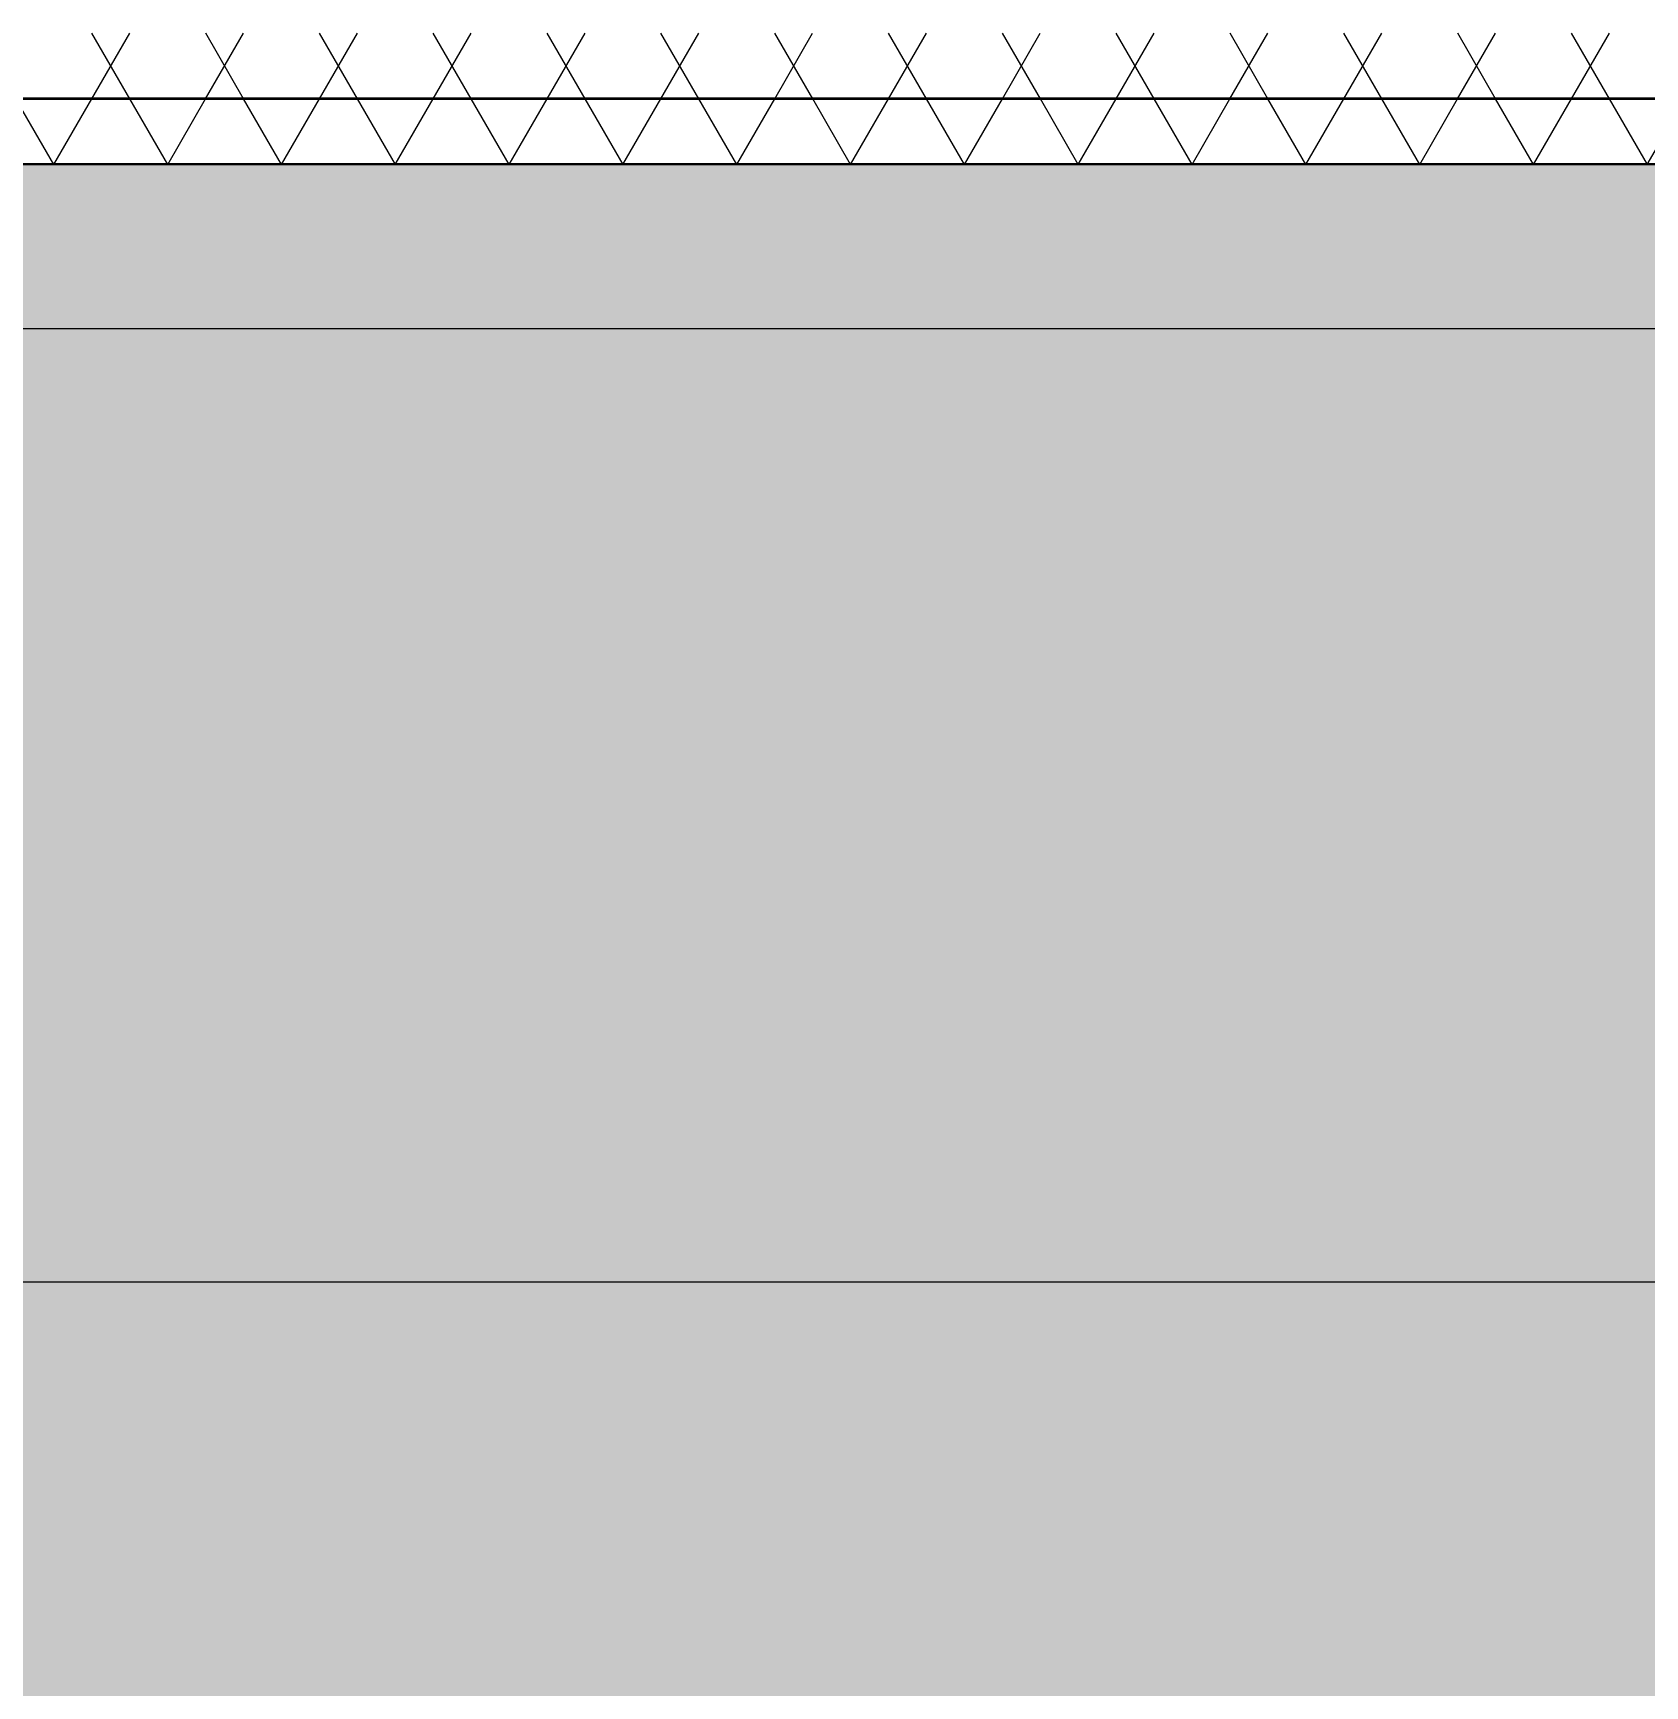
# Model space of a CAD drawing. Header units: millimetres. Extents: x -279593 to -202089, y -5129 to 14747.
# Drawn here: x -268499 to -266047, y -2615 to -100 of the extents above; entities that cross this region are included whole.
import ezdxf

# ---------------------------------------------------------------- set-up
doc = ezdxf.new("R2010")
doc.units = ezdxf.units.MM
doc.header["$MEASUREMENT"] = 0
doc.linetypes.add('Wipeout_Contour', pattern=[1000, 0, -1000])
for name, color, linetype, lineweight in [('0_Pen_No__1', 7, 'Continuous', 13), ('2D Drafting - General_Pen_No__1', 7, 'Continuous', 13), ('New_Dimensioning - General_Pen_No__1', 7, 'Continuous', 13), ('New_Structural - Bearing_Pen_No__1', 7, 'Continuous', 13), ('New_Structural - Bearing_Pen_No__101', 252, 'Continuous', 13), ('New_Structural - Bearing_Pen_No__21', 7, 'Continuous', 35)]:
    doc.layers.add(name, color=color, linetype=linetype, lineweight=lineweight)
doc.layers.add('0_Pen_No__82', color=7, linetype='Continuous', lineweight=20, true_color=0xaaaaaa)
doc.layers.add('2D Drafting - General_Pen_No__61', color=7, linetype='Continuous', lineweight=20, true_color=0x6a6a6a)
doc.layers.add('New_Dimensioning - General', color=7, linetype='Continuous')
doc.layers.add('New_Structural - Bearing', color=7, linetype='Continuous')
doc.styles.add('GENERATED_STYLE_1', font='')
doc.styles.get('GENERATED_STYLE_1').set_extended_font_data('Arial')
doc.dimstyles.new('GENERATED_STYLE__1', dxfattribs={"dimtxt": 200, "dimasz": 95, "dimexe": 0.18, "dimexo": 0.0625, "dimgap": 0, "dimtad": 1, "dimtih": 1, "dimtoh": 1, "dimdec": 3, "dimlfac": 0.001, "dimzin": 0, "dimdsep": 46, "dimtxsty": 'GENERATED_STYLE_1', "dimblk": 'ARROWHEAD_2', "dimblk1": 'ARROWHEAD_2', "dimblk2": 'ARROWHEAD_2', "dimcen": 0.09, "dimclrd": 7, "dimclre": 7, "dimclrt": 7, "dimadec": 0, "dimazin": 0, "dimtfac": 1, "dimtdec": 4, "dimtmove": 0, "dimatfit": 3, "dimfxl": 0, "dimtolj": 1, "dimtzin": 0, "dimarcsym": 0})
pattern_1 = [(45, (0, 350), (-111.36932, 111.36932), [0, -105, 0, -157.5]), (110, (350, 350), (148.00159, 53.86817), [0, -77, 0, -133])]
pattern_2 = [(60, (0, 0), (-129.90381, 75), []), (120, (0, 0), (129.90381, 75), [])]

# ---------------------------------------------------------------- blocks, each defined once
blk = doc.blocks.new('*X2')
at = {"layer": 'New_Structural - Bearing_Pen_No__1', "color": 7, "linetype": 'Continuous', "lineweight": 13}
for p, q in [((-268518.7, -356.7), (-268493.7, -348.6)), ((-268493.7, -348.6), (-268480.2, -330)), ((-268468, -330), (-268472, -339.5)), ((-268472, -339.5), (-268465.9, -354.2)), ((-268436.7, -354.2), (-268430.6, -339.5)), ((-268430.6, -339.5), (-268434.6, -330)), ((-268410.2, -330), (-268410.2, -330.9)), ((-268410.2, -330.9), (-268393, -354.6)), ((-268337.4, -354.6), (-268320.2, -330.9)), ((-268320.2, -330.9), (-268320.2, -330)), ((-268312.5, -330), (-268314.8, -335.4)), ((-268314.8, -335.4), (-268306.4, -355.6)), ((-268266, -355.6), (-268257.6, -335.4)), ((-268257.6, -335.4), (-268259.8, -330)), ((-268246.7, -330), (-268247.4, -331.9)), ((-268247.4, -331.9), (-268240.1, -349.6)), ((-268240.1, -349.6), (-268222.3, -356.9)), ((-268222.3, -356.9), (-268204.6, -349.6)), ((-268204.6, -349.6), (-268197.3, -331.9)), ((-268197.3, -331.9), (-268198, -330)), ((-268193.5, -330), (-268180, -348.6)), ((-268180, -348.6), (-268155, -356.7)), ((-268155, -356.7), (-268130, -348.6)), ((-268130, -348.6), (-268116.5, -330)), ((-268104.3, -330), (-268108.3, -339.5)), ((-268108.3, -339.5), (-268102.2, -354.2)), ((-268073, -354.2), (-268066.9, -339.5)), ((-268066.9, -339.5), (-268070.9, -330)), ((-268046.5, -330), (-268046.5, -330.9)), ((-268046.5, -330.9), (-268029.3, -354.6)), ((-267973.7, -354.6), (-267956.5, -330.9)), ((-267956.5, -330.9), (-267956.5, -330)), ((-267948.8, -330), (-267951.1, -335.4)), ((-267951.1, -335.4), (-267942.7, -355.6)), ((-267902.3, -355.6), (-267893.9, -335.4)), ((-267893.9, -335.4), (-267896.1, -330)), ((-267882.9, -330), (-267883.7, -331.9)), ((-267883.7, -331.9), (-267876.4, -349.6)), ((-267876.4, -349.6), (-267858.6, -356.9)), ((-267858.6, -356.9), (-267840.9, -349.6)), ((-267840.9, -349.6), (-267833.6, -331.9)), ((-267833.6, -331.9), (-267834.3, -330)), ((-267829.8, -330), (-267816.3, -348.6)), ((-267816.3, -348.6), (-267791.3, -356.7)), ((-267791.3, -356.7), (-267766.3, -348.6)), ((-267766.3, -348.6), (-267752.8, -330)), ((-267740.6, -330), (-267744.6, -339.5)), ((-267744.6, -339.5), (-267738.5, -354.2)), ((-267709.3, -354.2), (-267703.2, -339.5)), ((-267703.2, -339.5), (-267707.2, -330)), ((-267682.8, -330), (-267682.8, -330.9)), ((-267682.8, -330.9), (-267665.6, -354.6)), ((-267610, -354.6), (-267592.8, -330.9)), ((-267592.8, -330.9), (-267592.8, -330)), ((-267585.1, -330), (-267587.4, -335.4)), ((-267587.4, -335.4), (-267579, -355.6)), ((-267538.5, -355.6), (-267530.2, -335.4)), ((-267530.2, -335.4), (-267532.4, -330)), ((-267519.2, -330), (-267520, -331.9)), ((-267520, -331.9), (-267512.7, -349.6)), ((-267512.7, -349.6), (-267494.9, -356.9)), ((-267494.9, -356.9), (-267477.2, -349.6)), ((-267477.2, -349.6), (-267469.9, -331.9)), ((-267469.9, -331.9), (-267470.6, -330)), ((-267466.1, -330), (-267452.6, -348.6)), ((-267452.6, -348.6), (-267427.6, -356.7)), ((-267427.6, -356.7), (-267402.6, -348.6)), ((-267402.6, -348.6), (-267389.1, -330)), ((-267376.9, -330), (-267380.9, -339.5)), ((-267380.9, -339.5), (-267374.8, -354.2)), ((-267345.6, -354.2), (-267339.5, -339.5)), ((-267339.5, -339.5), (-267343.5, -330)), ((-267319.1, -330), (-267319.1, -330.9)), ((-267319.1, -330.9), (-267301.9, -354.6)), ((-267246.3, -354.6), (-267229.1, -330.9)), ((-267229.1, -330.9), (-267229.1, -330)), ((-267221.4, -330), (-267223.6, -335.4)), ((-267223.6, -335.4), (-267215.3, -355.6)), ((-267174.8, -355.6), (-267166.5, -335.4)), ((-267166.5, -335.4), (-267168.7, -330)), ((-267155.5, -330), (-267156.3, -331.9)), ((-267156.3, -331.9), (-267149, -349.6)), ((-267149, -349.6), (-267131.2, -356.9)), ((-267131.2, -356.9), (-267113.5, -349.6)), ((-267113.5, -349.6), (-267106.2, -331.9)), ((-267106.2, -331.9), (-267106.9, -330)), ((-267102.3, -330), (-267088.9, -348.6)), ((-267088.9, -348.6), (-267063.9, -356.7)), ((-267063.9, -356.7), (-267038.8, -348.6)), ((-267038.8, -348.6), (-267025.4, -330)), ((-267013.2, -330), (-267017.2, -339.5)), ((-267017.2, -339.5), (-267011.1, -354.2)), ((-266981.9, -354.2), (-266975.8, -339.5)), ((-266975.8, -339.5), (-266979.8, -330)), ((-266955.4, -330), (-266955.4, -330.9)), ((-266955.4, -330.9), (-266938.2, -354.6)), ((-266882.6, -354.6), (-266865.4, -330.9)), ((-266865.4, -330.9), (-266865.4, -330)), ((-266857.7, -330), (-266859.9, -335.4)), ((-266859.9, -335.4), (-266851.6, -355.6)), ((-266811.1, -355.6), (-266802.8, -335.4)), ((-266802.8, -335.4), (-266805, -330)), ((-266791.8, -330), (-266792.6, -331.9)), ((-266792.6, -331.9), (-266785.2, -349.6)), ((-266785.2, -349.6), (-266767.5, -356.9)), ((-266767.5, -356.9), (-266749.8, -349.6)), ((-266749.8, -349.6), (-266742.4, -331.9)), ((-266742.4, -331.9), (-266743.2, -330)), ((-266738.6, -330), (-266725.2, -348.6)), ((-266725.2, -348.6), (-266700.1, -356.7)), ((-266700.1, -356.7), (-266675.1, -348.6)), ((-266675.1, -348.6), (-266661.7, -330)), ((-266649.5, -330), (-266653.4, -339.5)), ((-266653.4, -339.5), (-266647.4, -354.2)), ((-266618.2, -354.2), (-266612.1, -339.5)), ((-266612.1, -339.5), (-266616.1, -330)), ((-266591.7, -330), (-266591.7, -330.9)), ((-266591.7, -330.9), (-266574.5, -354.6)), ((-266518.9, -354.6), (-266501.7, -330.9)), ((-266501.7, -330.9), (-266501.7, -330)), ((-266494, -330), (-266496.2, -335.4)), ((-266496.2, -335.4), (-266487.9, -355.6)), ((-266447.4, -355.6), (-266439.1, -335.4)), ((-266439.1, -335.4), (-266441.3, -330)), ((-266428.1, -330), (-266428.9, -331.9)), ((-266428.9, -331.9), (-266421.5, -349.6)), ((-266421.5, -349.6), (-266403.8, -356.9)), ((-266403.8, -356.9), (-266386.1, -349.6)), ((-266386.1, -349.6), (-266378.7, -331.9)), ((-266378.7, -331.9), (-266379.5, -330)), ((-266374.9, -330), (-266361.4, -348.6)), ((-266361.4, -348.6), (-266336.4, -356.7)), ((-266336.4, -356.7), (-266311.4, -348.6)), ((-266311.4, -348.6), (-266297.9, -330)), ((-266285.8, -330), (-266289.7, -339.5)), ((-266289.7, -339.5), (-266283.7, -354.2)), ((-266254.4, -354.2), (-266248.4, -339.5)), ((-266248.4, -339.5), (-266252.3, -330)), ((-266228, -330), (-266228, -330.9)), ((-266228, -330.9), (-266210.8, -354.6)), ((-266155.2, -354.6), (-266138, -330.9)), ((-266138, -330.9), (-266138, -330)), ((-266130.3, -330), (-266132.5, -335.4)), ((-266132.5, -335.4), (-266124.1, -355.6)), ((-266083.7, -355.6), (-266075.3, -335.4)), ((-266075.3, -335.4), (-266077.6, -330)), ((-266064.4, -330), (-266065.2, -331.9)), ((-266065.2, -331.9), (-266057.8, -349.6)), ((-266057.8, -349.6), (-266040.1, -356.9)), ((-268453.2, -373.7), (-268475.8, -399.8)), ((-268465.9, -354.2), (-268451.3, -360.2)), ((-268420.1, -364), (-268453.2, -373.7)), ((-268451.3, -360.2), (-268436.7, -354.2)), ((-268387, -373.7), (-268420.1, -364)), ((-268393, -354.6), (-268365.2, -363.6)), ((-268364.4, -399.8), (-268387, -373.7)), ((-268365.2, -363.6), (-268337.4, -354.6)), ((-268304.6, -374.2), (-268321.9, -398)), ((-268306.4, -355.6), (-268286.2, -364)), ((-268276.5, -365), (-268304.6, -374.2)), ((-268286.2, -364), (-268266, -355.6)), ((-268248.5, -374.2), (-268276.5, -365)), ((-268231.1, -398), (-268248.5, -374.2)), ((-268205.1, -374.5), (-268218.3, -397.3)), ((-268180.5, -365.6), (-268205.1, -374.5)), ((-268155.8, -374.5), (-268180.5, -365.6)), ((-268142.7, -397.3), (-268155.8, -374.5)), ((-268089.5, -373.7), (-268112.1, -399.8)), ((-268102.2, -354.2), (-268087.6, -360.2)), ((-268056.4, -364), (-268089.5, -373.7)), ((-268087.6, -360.2), (-268073, -354.2)), ((-268023.3, -373.7), (-268056.4, -364)), ((-268029.3, -354.6), (-268001.5, -363.6)), ((-268000.7, -399.8), (-268023.3, -373.7)), ((-268001.5, -363.6), (-267973.7, -354.6)), ((-267940.8, -374.2), (-267958.2, -398)), ((-267942.7, -355.6), (-267922.5, -364)), ((-267912.8, -365), (-267940.8, -374.2)), ((-267922.5, -364), (-267902.3, -355.6)), ((-267884.8, -374.2), (-267912.8, -365)), ((-267867.4, -398), (-267884.8, -374.2)), ((-267841.4, -374.5), (-267854.5, -397.3)), ((-267816.8, -365.6), (-267841.4, -374.5)), ((-267792.1, -374.5), (-267816.8, -365.6)), ((-267779, -397.3), (-267792.1, -374.5)), ((-267725.8, -373.7), (-267748.3, -399.8)), ((-267738.5, -354.2), (-267723.9, -360.2)), ((-267692.7, -364), (-267725.8, -373.7)), ((-267723.9, -360.2), (-267709.3, -354.2)), ((-267659.6, -373.7), (-267692.7, -364)), ((-267665.6, -354.6), (-267637.8, -363.6)), ((-267637, -399.8), (-267659.6, -373.7)), ((-267637.8, -363.6), (-267610, -354.6)), ((-267577.1, -374.2), (-267594.5, -398)), ((-267579, -355.6), (-267558.8, -364)), ((-267549.1, -365), (-267577.1, -374.2)), ((-267558.8, -364), (-267538.5, -355.6)), ((-267521.1, -374.2), (-267549.1, -365)), ((-267503.7, -398), (-267521.1, -374.2)), ((-267477.7, -374.5), (-267490.8, -397.3)), ((-267453.1, -365.6), (-267477.7, -374.5)), ((-267428.4, -374.5), (-267453.1, -365.6)), ((-267415.3, -397.3), (-267428.4, -374.5)), ((-267362.1, -373.7), (-267384.6, -399.8)), ((-267374.8, -354.2), (-267360.2, -360.2)), ((-267329, -364), (-267362.1, -373.7)), ((-267360.2, -360.2), (-267345.6, -354.2)), ((-267295.9, -373.7), (-267329, -364)), ((-267301.9, -354.6), (-267274.1, -363.6)), ((-267273.3, -399.8), (-267295.9, -373.7)), ((-267274.1, -363.6), (-267246.3, -354.6)), ((-267213.4, -374.2), (-267230.8, -398)), ((-267215.3, -355.6), (-267195.1, -364)), ((-267185.4, -365), (-267213.4, -374.2)), ((-267195.1, -364), (-267174.8, -355.6)), ((-267157.4, -374.2), (-267185.4, -365)), ((-267140, -398), (-267157.4, -374.2)), ((-267114, -374.5), (-267127.1, -397.3)), ((-267089.4, -365.6), (-267114, -374.5)), ((-267064.7, -374.5), (-267089.4, -365.6)), ((-267051.6, -397.3), (-267064.7, -374.5)), ((-266998.3, -373.7), (-267020.9, -399.8)), ((-267011.1, -354.2), (-266996.5, -360.2)), ((-266965.2, -364), (-266998.3, -373.7)), ((-266996.5, -360.2), (-266981.9, -354.2)), ((-266932.2, -373.7), (-266965.2, -364)), ((-266938.2, -354.6), (-266910.4, -363.6)), ((-266909.6, -399.8), (-266932.2, -373.7)), ((-266910.4, -363.6), (-266882.6, -354.6)), ((-266849.7, -374.2), (-266867.1, -398)), ((-266851.6, -355.6), (-266831.3, -364)), ((-266821.7, -365), (-266849.7, -374.2)), ((-266831.3, -364), (-266811.1, -355.6)), ((-266793.6, -374.2), (-266821.7, -365)), ((-266776.3, -398), (-266793.6, -374.2)), ((-266750.3, -374.5), (-266763.4, -397.3)), ((-266725.7, -365.6), (-266750.3, -374.5)), ((-266701, -374.5), (-266725.7, -365.6)), ((-266687.9, -397.3), (-266701, -374.5)), ((-266634.6, -373.7), (-266657.2, -399.8)), ((-266647.4, -354.2), (-266632.8, -360.2)), ((-266601.5, -364), (-266634.6, -373.7)), ((-266632.8, -360.2), (-266618.2, -354.2)), ((-266568.4, -373.7), (-266601.5, -364)), ((-266574.5, -354.6), (-266546.7, -363.6)), ((-266545.9, -399.8), (-266568.4, -373.7)), ((-266546.7, -363.6), (-266518.9, -354.6)), ((-266486, -374.2), (-266503.3, -398)), ((-266487.9, -355.6), (-266467.6, -364)), ((-266458, -365), (-266486, -374.2)), ((-266467.6, -364), (-266447.4, -355.6)), ((-266429.9, -374.2), (-266458, -365)), ((-266412.6, -398), (-266429.9, -374.2)), ((-266386.6, -374.5), (-266399.7, -397.3)), ((-266361.9, -365.6), (-266386.6, -374.5)), ((-266337.3, -374.5), (-266361.9, -365.6)), ((-266324.2, -397.3), (-266337.3, -374.5)), ((-266270.9, -373.7), (-266293.5, -399.8)), ((-266283.7, -354.2), (-266269.1, -360.2)), ((-266237.8, -364), (-266270.9, -373.7)), ((-266269.1, -360.2), (-266254.4, -354.2)), ((-266204.7, -373.7), (-266237.8, -364)), ((-266210.8, -354.6), (-266183, -363.6)), ((-266182.2, -399.8), (-266204.7, -373.7)), ((-266183, -363.6), (-266155.2, -354.6)), ((-266122.3, -374.2), (-266139.6, -398)), ((-266124.1, -355.6), (-266103.9, -364)), ((-266094.3, -365), (-266122.3, -374.2)), ((-266103.9, -364), (-266083.7, -355.6)), ((-266066.2, -374.2), (-266094.3, -365)), ((-266048.9, -398), (-266066.2, -374.2)), ((-268475.8, -399.8), (-268480.7, -433.9)), ((-268359.5, -433.9), (-268364.4, -399.8)), ((-268321.9, -398), (-268321.9, -427.5)), ((-268231.1, -427.5), (-268231.1, -398)), ((-268218.3, -397.3), (-268213.7, -423.1)), ((-268147.3, -423.1), (-268142.7, -397.3)), ((-268112.1, -399.8), (-268117, -433.9)), ((-267995.8, -433.9), (-268000.7, -399.8)), ((-267958.2, -398), (-267958.2, -427.5)), ((-267867.4, -427.5), (-267867.4, -398)), ((-267854.5, -397.3), (-267850, -423.1)), ((-267783.6, -423.1), (-267779, -397.3)), ((-267748.3, -399.8), (-267753.3, -433.9)), ((-267632.1, -433.9), (-267637, -399.8)), ((-267594.5, -398), (-267594.5, -427.5)), ((-267503.7, -427.5), (-267503.7, -398)), ((-267490.8, -397.3), (-267486.3, -423.1)), ((-267419.8, -423.1), (-267415.3, -397.3)), ((-267384.6, -399.8), (-267389.5, -433.9)), ((-267268.4, -433.9), (-267273.3, -399.8)), ((-267230.8, -398), (-267230.8, -427.5)), ((-267140, -427.5), (-267140, -398)), ((-267127.1, -397.3), (-267122.6, -423.1)), ((-267056.1, -423.1), (-267051.6, -397.3)), ((-267020.9, -399.8), (-267025.8, -433.9)), ((-266904.7, -433.9), (-266909.6, -399.8)), ((-266867.1, -398), (-266867.1, -427.5)), ((-266776.3, -427.5), (-266776.3, -398)), ((-266763.4, -397.3), (-266758.9, -423.1)), ((-266692.4, -423.1), (-266687.9, -397.3)), ((-266657.2, -399.8), (-266662.1, -433.9)), ((-266541, -433.9), (-266545.9, -399.8)), ((-266503.3, -398), (-266503.3, -427.5)), ((-266412.6, -427.5), (-266412.6, -398)), ((-266399.7, -397.3), (-266395.2, -423.1)), ((-266328.7, -423.1), (-266324.2, -397.3)), ((-266293.5, -399.8), (-266298.4, -433.9)), ((-266177.2, -433.9), (-266182.2, -399.8)), ((-266139.6, -398), (-266139.6, -427.5)), ((-266048.9, -427.5), (-266048.9, -398)), ((-268213.7, -423.1), (-268193.6, -440)), ((-268167.4, -440), (-268147.3, -423.1)), ((-267850, -423.1), (-267829.9, -440)), ((-267803.7, -440), (-267783.6, -423.1)), ((-267486.3, -423.1), (-267466.2, -440)), ((-267439.9, -440), (-267419.8, -423.1)), ((-267122.6, -423.1), (-267102.5, -440)), ((-267076.2, -440), (-267056.1, -423.1)), ((-266758.9, -423.1), (-266738.8, -440)), ((-266712.5, -440), (-266692.4, -423.1)), ((-266395.2, -423.1), (-266375.1, -440)), ((-266348.8, -440), (-266328.7, -423.1)), ((-268480.7, -433.9), (-268466.3, -465.3)), ((-268373.8, -465.3), (-268359.5, -433.9)), ((-268321.9, -427.5), (-268304.6, -451.3)), ((-268304.6, -451.3), (-268276.5, -460.5)), ((-268276.5, -460.5), (-268248.5, -451.3)), ((-268248.5, -451.3), (-268231.1, -427.5)), ((-268181.5, -451), (-268209.3, -460)), ((-268193.6, -440), (-268167.4, -440)), ((-268153.7, -460), (-268181.5, -451)), ((-268117, -433.9), (-268102.6, -465.3)), ((-268010.1, -465.3), (-267995.8, -433.9)), ((-267958.2, -427.5), (-267940.8, -451.3)), ((-267940.8, -451.3), (-267912.8, -460.5)), ((-267912.8, -460.5), (-267884.8, -451.3)), ((-267884.8, -451.3), (-267867.4, -427.5)), ((-267817.8, -451), (-267845.6, -460)), ((-267829.9, -440), (-267803.7, -440)), ((-267790, -460), (-267817.8, -451)), ((-267753.3, -433.9), (-267738.9, -465.3)), ((-267646.4, -465.3), (-267632.1, -433.9)), ((-267594.5, -427.5), (-267577.1, -451.3)), ((-267577.1, -451.3), (-267549.1, -460.5)), ((-267549.1, -460.5), (-267521.1, -451.3)), ((-267521.1, -451.3), (-267503.7, -427.5)), ((-267454.1, -451), (-267481.9, -460)), ((-267466.2, -440), (-267439.9, -440)), ((-267426.3, -460), (-267454.1, -451)), ((-267389.5, -433.9), (-267375.2, -465.3)), ((-267282.7, -465.3), (-267268.4, -433.9)), ((-267230.8, -427.5), (-267213.4, -451.3)), ((-267213.4, -451.3), (-267185.4, -460.5)), ((-267185.4, -460.5), (-267157.4, -451.3)), ((-267157.4, -451.3), (-267140, -427.5)), ((-267090.4, -451), (-267118.2, -460)), ((-267102.5, -440), (-267076.2, -440)), ((-267062.6, -460), (-267090.4, -451)), ((-267025.8, -433.9), (-267011.5, -465.3)), ((-266919, -465.3), (-266904.7, -433.9)), ((-266867.1, -427.5), (-266849.7, -451.3)), ((-266849.7, -451.3), (-266821.7, -460.5)), ((-266821.7, -460.5), (-266793.6, -451.3)), ((-266793.6, -451.3), (-266776.3, -427.5)), ((-266726.7, -451), (-266754.5, -460)), ((-266738.8, -440), (-266712.5, -440)), ((-266698.9, -460), (-266726.7, -451)), ((-266662.1, -433.9), (-266647.8, -465.3)), ((-266555.3, -465.3), (-266541, -433.9)), ((-266503.3, -427.5), (-266486, -451.3)), ((-266486, -451.3), (-266458, -460.5)), ((-266458, -460.5), (-266429.9, -451.3)), ((-266429.9, -451.3), (-266412.6, -427.5)), ((-266363, -451), (-266390.8, -460)), ((-266375.1, -440), (-266348.8, -440)), ((-266335.2, -460), (-266363, -451)), ((-266298.4, -433.9), (-266284.1, -465.3)), ((-266191.6, -465.3), (-266177.2, -433.9)), ((-266139.6, -427.5), (-266122.3, -451.3)), ((-266122.3, -451.3), (-266094.3, -460.5)), ((-266094.3, -460.5), (-266066.2, -451.3)), ((-266066.2, -451.3), (-266048.9, -427.5)), ((-268466.3, -465.3), (-268437.3, -483.9)), ((-268402.8, -483.9), (-268373.8, -465.3)), ((-268360, -461.7), (-268375.4, -483)), ((-268335, -453.6), (-268360, -461.7)), ((-268310, -461.7), (-268335, -453.6)), ((-268294.5, -483), (-268310, -461.7)), ((-268209.3, -460), (-268226.5, -483.7)), ((-268136.5, -483.7), (-268153.7, -460)), ((-268102.6, -465.3), (-268073.6, -483.9)), ((-268039.1, -483.9), (-268010.1, -465.3)), ((-267996.3, -461.7), (-268011.7, -483)), ((-267971.3, -453.6), (-267996.3, -461.7)), ((-267946.3, -461.7), (-267971.3, -453.6)), ((-267930.8, -483), (-267946.3, -461.7)), ((-267845.6, -460), (-267862.8, -483.7)), ((-267772.8, -483.7), (-267790, -460)), ((-267738.9, -465.3), (-267709.9, -483.9)), ((-267675.4, -483.9), (-267646.4, -465.3)), ((-267632.6, -461.7), (-267648, -483)), ((-267607.6, -453.6), (-267632.6, -461.7)), ((-267582.6, -461.7), (-267607.6, -453.6)), ((-267567.1, -483), (-267582.6, -461.7)), ((-267481.9, -460), (-267499.1, -483.7)), ((-267409.1, -483.7), (-267426.3, -460)), ((-267375.2, -465.3), (-267346.2, -483.9)), ((-267311.7, -483.9), (-267282.7, -465.3)), ((-267268.9, -461.7), (-267284.3, -483)), ((-267243.9, -453.6), (-267268.9, -461.7)), ((-267218.8, -461.7), (-267243.9, -453.6)), ((-267203.4, -483), (-267218.8, -461.7)), ((-267118.2, -460), (-267135.4, -483.7)), ((-267045.4, -483.7), (-267062.6, -460)), ((-267011.5, -465.3), (-266982.5, -483.9)), ((-266948, -483.9), (-266919, -465.3)), ((-266905.2, -461.7), (-266920.6, -483)), ((-266880.1, -453.6), (-266905.2, -461.7)), ((-266855.1, -461.7), (-266880.1, -453.6)), ((-266839.7, -483), (-266855.1, -461.7)), ((-266754.5, -460), (-266771.7, -483.7)), ((-266681.7, -483.7), (-266698.9, -460)), ((-266647.8, -465.3), (-266618.8, -483.9)), ((-266584.3, -483.9), (-266555.3, -465.3)), ((-266541.4, -461.7), (-266556.9, -483)), ((-266516.4, -453.6), (-266541.4, -461.7)), ((-266491.4, -461.7), (-266516.4, -453.6)), ((-266476, -483), (-266491.4, -461.7)), ((-266390.8, -460), (-266408, -483.7)), ((-266318, -483.7), (-266335.2, -460)), ((-266284.1, -465.3), (-266255.1, -483.9)), ((-266220.6, -483.9), (-266191.6, -465.3)), ((-266177.7, -461.7), (-266193.2, -483)), ((-266152.7, -453.6), (-266177.7, -461.7)), ((-266127.7, -461.7), (-266152.7, -453.6)), ((-266112.3, -483), (-266127.7, -461.7)), ((-268486.4, -497.2), (-268494.8, -517.4)), ((-268466.2, -488.8), (-268486.4, -497.2)), ((-268446, -497.2), (-268466.2, -488.8)), ((-268437.6, -517.4), (-268446, -497.2)), ((-268437.3, -483.9), (-268402.8, -483.9)), ((-268420.1, -496.1), (-268427.4, -513.9)), ((-268402.3, -488.8), (-268420.1, -496.1)), ((-268384.6, -496.1), (-268402.3, -488.8)), ((-268377.3, -513.9), (-268384.6, -496.1)), ((-268375.4, -483), (-268375.4, -509.3)), ((-268294.5, -509.3), (-268294.5, -483)), ((-268267.6, -500.9), (-268282.2, -506.9)), ((-268253, -506.9), (-268267.6, -500.9)), ((-268226.5, -483.7), (-268226.5, -512.9)), ((-268136.5, -512.9), (-268136.5, -483.7)), ((-268122.7, -497.2), (-268131.1, -517.4)), ((-268102.5, -488.8), (-268122.7, -497.2)), ((-268082.3, -497.2), (-268102.5, -488.8)), ((-268073.9, -517.4), (-268082.3, -497.2)), ((-268073.6, -483.9), (-268039.1, -483.9)), ((-268056.4, -496.1), (-268063.7, -513.9)), ((-268038.6, -488.8), (-268056.4, -496.1)), ((-268020.9, -496.1), (-268038.6, -488.8)), ((-268013.6, -513.9), (-268020.9, -496.1)), ((-268011.7, -483), (-268011.7, -509.3)), ((-267930.8, -509.3), (-267930.8, -483)), ((-267903.9, -500.9), (-267918.5, -506.9)), ((-267889.3, -506.9), (-267903.9, -500.9)), ((-267862.8, -483.7), (-267862.8, -512.9)), ((-267772.8, -512.9), (-267772.8, -483.7)), ((-267759, -497.2), (-267767.4, -517.4)), ((-267738.8, -488.8), (-267759, -497.2)), ((-267718.5, -497.2), (-267738.8, -488.8)), ((-267710.2, -517.4), (-267718.5, -497.2)), ((-267709.9, -483.9), (-267675.4, -483.9)), ((-267692.7, -496.1), (-267700, -513.9)), ((-267674.9, -488.8), (-267692.7, -496.1)), ((-267657.2, -496.1), (-267674.9, -488.8)), ((-267649.9, -513.9), (-267657.2, -496.1)), ((-267648, -483), (-267648, -509.3)), ((-267567.1, -509.3), (-267567.1, -483)), ((-267540.2, -500.9), (-267554.8, -506.9)), ((-267525.6, -506.9), (-267540.2, -500.9)), ((-267499.1, -483.7), (-267499.1, -512.9)), ((-267409.1, -512.9), (-267409.1, -483.7)), ((-267395.3, -497.2), (-267403.6, -517.4)), ((-267375.1, -488.8), (-267395.3, -497.2)), ((-267354.8, -497.2), (-267375.1, -488.8)), ((-267346.5, -517.4), (-267354.8, -497.2)), ((-267346.2, -483.9), (-267311.7, -483.9)), ((-267329, -496.1), (-267336.3, -513.9)), ((-267311.2, -488.8), (-267329, -496.1)), ((-267293.5, -496.1), (-267311.2, -488.8)), ((-267286.2, -513.9), (-267293.5, -496.1)), ((-267284.3, -483), (-267284.3, -509.3)), ((-267203.4, -509.3), (-267203.4, -483)), ((-267176.5, -500.9), (-267191.1, -506.9)), ((-267161.9, -506.9), (-267176.5, -500.9)), ((-267135.4, -483.7), (-267135.4, -512.9)), ((-267045.4, -512.9), (-267045.4, -483.7)), ((-267031.6, -497.2), (-267039.9, -517.4)), ((-267011.3, -488.8), (-267031.6, -497.2)), ((-266991.1, -497.2), (-267011.3, -488.8)), ((-266982.8, -517.4), (-266991.1, -497.2)), ((-266982.5, -483.9), (-266948, -483.9)), ((-266965.2, -496.1), (-266972.6, -513.9)), ((-266947.5, -488.8), (-266965.2, -496.1)), ((-266929.8, -496.1), (-266947.5, -488.8)), ((-266922.4, -513.9), (-266929.8, -496.1)), ((-266920.6, -483), (-266920.6, -509.3)), ((-266839.7, -509.3), (-266839.7, -483)), ((-266812.8, -500.9), (-266827.4, -506.9)), ((-266798.2, -506.9), (-266812.8, -500.9)), ((-266771.7, -483.7), (-266771.7, -512.9)), ((-266681.7, -512.9), (-266681.7, -483.7)), ((-266667.9, -497.2), (-266676.2, -517.4)), ((-266647.6, -488.8), (-266667.9, -497.2)), ((-266627.4, -497.2), (-266647.6, -488.8)), ((-266619.1, -517.4), (-266627.4, -497.2)), ((-266618.8, -483.9), (-266584.3, -483.9)), ((-266601.5, -496.1), (-266608.9, -513.9)), ((-266583.8, -488.8), (-266601.5, -496.1)), ((-266566.1, -496.1), (-266583.8, -488.8)), ((-266558.7, -513.9), (-266566.1, -496.1)), ((-266556.9, -483), (-266556.9, -509.3)), ((-266476, -509.3), (-266476, -483)), ((-266449.1, -500.9), (-266463.7, -506.9)), ((-266434.4, -506.9), (-266449.1, -500.9)), ((-266408, -483.7), (-266408, -512.9)), ((-266318, -512.9), (-266318, -483.7)), ((-266304.1, -497.2), (-266312.5, -517.4)), ((-266283.9, -488.8), (-266304.1, -497.2)), ((-266263.7, -497.2), (-266283.9, -488.8)), ((-266255.3, -517.4), (-266263.7, -497.2)), ((-266255.1, -483.9), (-266220.6, -483.9)), ((-266237.8, -496.1), (-266245.2, -513.9)), ((-266220.1, -488.8), (-266237.8, -496.1)), ((-266202.4, -496.1), (-266220.1, -488.8)), ((-266195, -513.9), (-266202.4, -496.1)), ((-266193.2, -483), (-266193.2, -509.3)), ((-266112.3, -509.3), (-266112.3, -483)), ((-266085.4, -500.9), (-266100, -506.9)), ((-266070.7, -506.9), (-266085.4, -500.9)), ((-268494.8, -517.4), (-268489.5, -530)), ((-268442.8, -530), (-268437.6, -517.4)), ((-268427.4, -513.9), (-268420.7, -530)), ((-268384, -530), (-268377.3, -513.9)), ((-268375.4, -509.3), (-268360.4, -530)), ((-268309.6, -530), (-268294.5, -509.3)), ((-268282.2, -506.9), (-268288.3, -521.5)), ((-268288.3, -521.5), (-268284.8, -530)), ((-268246.9, -521.5), (-268253, -506.9)), ((-268250.4, -530), (-268246.9, -521.5)), ((-268226.5, -512.9), (-268214.1, -530)), ((-268148.9, -530), (-268136.5, -512.9)), ((-268131.1, -517.4), (-268125.8, -530)), ((-268079.1, -530), (-268073.9, -517.4)), ((-268063.7, -513.9), (-268057, -530)), ((-268020.3, -530), (-268013.6, -513.9)), ((-268011.7, -509.3), (-267996.7, -530)), ((-267945.9, -530), (-267930.8, -509.3)), ((-267918.5, -506.9), (-267924.6, -521.5)), ((-267924.6, -521.5), (-267921.1, -530)), ((-267883.2, -521.5), (-267889.3, -506.9)), ((-267886.7, -530), (-267883.2, -521.5)), ((-267862.8, -512.9), (-267850.4, -530)), ((-267785.2, -530), (-267772.8, -512.9)), ((-267767.4, -517.4), (-267762.1, -530)), ((-267715.4, -530), (-267710.2, -517.4)), ((-267700, -513.9), (-267693.3, -530)), ((-267656.5, -530), (-267649.9, -513.9)), ((-267648, -509.3), (-267633, -530)), ((-267582.2, -530), (-267567.1, -509.3)), ((-267554.8, -506.9), (-267560.9, -521.5)), ((-267560.9, -521.5), (-267557.4, -530)), ((-267519.5, -521.5), (-267525.6, -506.9)), ((-267523, -530), (-267519.5, -521.5)), ((-267499.1, -512.9), (-267486.7, -530)), ((-267421.5, -530), (-267409.1, -512.9)), ((-267403.6, -517.4), (-267398.4, -530)), ((-267351.7, -530), (-267346.5, -517.4)), ((-267336.3, -513.9), (-267329.6, -530)), ((-267292.8, -530), (-267286.2, -513.9)), ((-267284.3, -509.3), (-267269.3, -530)), ((-267218.4, -530), (-267203.4, -509.3)), ((-267191.1, -506.9), (-267197.2, -521.5)), ((-267197.2, -521.5), (-267193.7, -530)), ((-267155.8, -521.5), (-267161.9, -506.9)), ((-267159.3, -530), (-267155.8, -521.5)), ((-267135.4, -512.9), (-267123, -530)), ((-267057.8, -530), (-267045.4, -512.9)), ((-267039.9, -517.4), (-267034.7, -530)), ((-266988, -530), (-266982.8, -517.4)), ((-266972.6, -513.9), (-266965.9, -530)), ((-266929.1, -530), (-266922.4, -513.9)), ((-266920.6, -509.3), (-266905.6, -530)), ((-266854.7, -530), (-266839.7, -509.3)), ((-266827.4, -506.9), (-266833.4, -521.5)), ((-266833.4, -521.5), (-266829.9, -530)), ((-266792.1, -521.5), (-266798.2, -506.9)), ((-266795.6, -530), (-266792.1, -521.5)), ((-266771.7, -512.9), (-266759.2, -530)), ((-266694.1, -530), (-266681.7, -512.9)), ((-266676.2, -517.4), (-266671, -530)), ((-266624.3, -530), (-266619.1, -517.4)), ((-266608.9, -513.9), (-266602.2, -530)), ((-266565.4, -530), (-266558.7, -513.9)), ((-266556.9, -509.3), (-266541.8, -530)), ((-266491, -530), (-266476, -509.3)), ((-266463.7, -506.9), (-266469.7, -521.5)), ((-266469.7, -521.5), (-266466.2, -530)), ((-266428.4, -521.5), (-266434.4, -506.9)), ((-266431.9, -530), (-266428.4, -521.5)), ((-266408, -512.9), (-266395.5, -530)), ((-266330.4, -530), (-266318, -512.9)), ((-266312.5, -517.4), (-266307.3, -530)), ((-266260.6, -530), (-266255.3, -517.4)), ((-266245.2, -513.9), (-266238.5, -530)), ((-266201.7, -530), (-266195, -513.9)), ((-266193.2, -509.3), (-266178.1, -530)), ((-266127.3, -530), (-266112.3, -509.3)), ((-266100, -506.9), (-266106, -521.5)), ((-266106, -521.5), (-266102.5, -530)), ((-266064.7, -521.5), (-266070.7, -506.9)), ((-266068.2, -530), (-266064.7, -521.5))]:
    blk.add_line(p, q, dxfattribs=at)
blk = doc.blocks.new('*D14')
at = {"layer": 'New_Dimensioning - General_Pen_No__1', "color": 7, "linetype": 'Continuous', "lineweight": 13}
for p, q in [((-268610, -2093.8), (-268610, -1906.2)), ((-259110, -2093.8), (-259110, -1906.2)), ((-268573.9, -1937.5), (-268646.1, -2062.5)), ((-259146.1, -2062.5), (-259073.9, -1937.5)), ((-268610, -2000), (-259110, -2000)), ((-259110, -2000), (-259048.9, -2000))]:
    blk.add_line(p, q, dxfattribs=at)
at = {"layer": 'New_Dimensioning - General_Pen_No__1', "color": 7, "lineweight": 13, "insert": (-264202, -1960), "char_height": 200, "attachment_point": 7, "style": 'GENERATED_STYLE_1'}
blk.add_mtext('\\A1;{\\pql;\\fArial|b0|i0|c0|p34;9,500}', dxfattribs=at)
blk = doc.blocks.new('ARROWHEAD_2')
at = {"color": 0, "linetype": 'Continuous', "lineweight": 0}
for p, q in [((-0.378, -0.655), (0.378, 0.655)), ((0, 0), (-1, 0))]:
    blk.add_line(p, q, dxfattribs=at)

msp = doc.modelspace()

# ---------------------------------------------------------------- hatches: boundary and pattern name
at = {"layer": 'New_Structural - Bearing', "linetype": 'Continuous', "lineweight": 0, "true_color": 0x000000}
h = msp.add_hatch(dxfattribs=at)
h.set_pattern_fill('Batt_Insulation_0001', color=18, style=0, pattern_type=2)
h.set_pattern_definition(pattern_2)
h.paths.add_polyline_path([(-274760.0254, -100), (-274760.0254, -200), (-259510.0254, -200), (-259510.0254, -100)])
h = msp.add_hatch(dxfattribs=at)
h.set_pattern_fill('Batt_Insulation_0001', color=18, style=0, pattern_type=2)
h.set_pattern_definition(pattern_2)
h.paths.add_polyline_path([(-274760.0254, -200), (-274760.0254, -300), (-259510.0254, -300), (-259510.0254, -200)])
h = msp.add_hatch(dxfattribs=at)
h.set_pattern_fill('Cut_Stone_0001', color=18, style=0, pattern_type=2)
h.set_pattern_definition(pattern_1)
h.paths.add_polyline_path([(-274760.0254, -300), (-274760.0254, -330), (-259510.0254, -330), (-259510.0254, -300)])

# ---------------------------------------------------------------- linework, layer by layer
at = {"layer": 'New_Structural - Bearing_Pen_No__21', "color": 7, "linetype": 'Continuous', "lineweight": 35}
for p, q in [((-259510.0254, -200), (-274760.0254, -200)), ((-259510.0254, -300), (-274760.0254, -300)), ((-259510.0254, -330), (-274760.0254, -330))]:
    msp.add_line(p, q, dxfattribs=at)

# ---------------------------------------------------------------- dimensions: what is measured, and where the dimension line sits
at = {"layer": 'New_Dimensioning - General', "color": 7, "linetype": 'Continuous', "lineweight": 13}
dim = msp.add_linear_dim(base=(-259110.0254, -2000), p1=(-268610.0254, -2000), p2=(-259110.0254, -2000), dimstyle='GENERATED_STYLE__1', dxfattribs=at)
dim.commit()
dim.dimension.update_dxf_attribs({"geometry": '*D14', "text_midpoint": (-263865.9674, -1860), "dimtype": 160})

# ---------------------------------------------------------------- wipeouts: each hides what was drawn before it
at = {"color": 254, "linetype": 'Wipeout_Contour', "lineweight": 0, "ltscale": 1054842.310262621}
msp.add_wipeout([(-258610.0253, -530), (-268810.0252, -530.0002), (-268810.0252, -549.0783), (-258610.0253, -549.0783)], dxfattribs=at).dxf.layer = 'New_Structural - Bearing'

# ---------------------------------------------------------------- next in the draw order: hatches: boundary and pattern name
at = {"layer": '2D Drafting - General_Pen_No__61', "linetype": 'Continuous', "lineweight": 20, "true_color": 0x6a6a6a}
h = msp.add_hatch(dxfattribs=at)
h.set_pattern_fill('Dashed_0001', color=251, style=0, pattern_type=2)
h.set_pattern_definition([(45, (0, 0), (-183.84776, 183.84776), [195, -65]), (45, (7e-14, 183.85), (-183.84776, 183.84776), [195, -65])])
h.paths.add_polyline_path([(-278565.0259, -199.8387), (-274800.2279, -199.8387), (-274800.2279, -869.9999), (-275247.5618, -869.9999), (-274847.5619, -1269.9999), (-274247.5619, -1269.9999), (-273517.5103, -539.9483), (-269992.4831, -539.9481), (-268719.094, -539.9481), (-267835.7389, -539.9481), (-251543.8615, -539.9481), (-251543.8615, -200), (-241459.9695, -200), (-241459.9695, -912.0388), (-241459.9695, -5129.1775), (-279589.4358, -5129.1775), (-279593.1947, -199.6383)])

# ---------------------------------------------------------------- next in the draw order: linework, layer by layer
at = {"layer": '2D Drafting - General_Pen_No__1', "color": 7, "linetype": 'Continuous', "lineweight": 13, "flags": 128}
msp.add_lwpolyline([(-278565.0259, -199.8387), (-274800.2279, -199.8387), (-274800.2279, -869.9999), (-275247.5618, -869.9999), (-274847.5619, -1269.9999), (-274247.5619, -1269.9999), (-273517.5103, -539.9483), (-269992.4831, -539.9481), (-268719.094, -539.9481), (-267835.7389, -539.9481), (-251543.8615, -539.9481), (-251543.8615, -200), (-241459.9695, -200), (-241459.9695, -912.0388), (-241459.9695, -5129.1775), (-279589.4358, -5129.1775), (-279593.1947, -199.6383)], close=True, dxfattribs=at)
at = {"layer": 'New_Structural - Bearing_Pen_No__101', "color": 252, "linetype": 'Continuous', "lineweight": 13}
msp.add_line((-268810.0252, -549.0783), (-258610.0253, -549.0783), dxfattribs=at)
at = {"layer": 'New_Structural - Bearing_Pen_No__21', "color": 7, "linetype": 'Continuous', "lineweight": 35}
msp.add_line((-259510.0254, -530), (-274760.0254, -530), dxfattribs=at)

# ---------------------------------------------------------------- next in the draw order: block references
at = {"layer": 'New_Structural - Bearing', "lineweight": 0}
msp.add_blockref('*X2', (0, 0), dxfattribs=at)

# ---------------------------------------------------------------- next in the draw order: wipeouts: each hides what was drawn before it
at = {"color": 254, "linetype": 'Wipeout_Contour', "lineweight": 0, "ltscale": 6319145.733109531}
msp.add_wipeout([(-275247.5618, -870.0001), (-274798.8855, -870.0001), (-274798.8855, -1070.0002), (-274198.8854, -1070.0002), (-274198.8854, -870.0001), (-274410.0255, -870.0001), (-274410.0255, -549.9483), (-274410.0255, -300.0001), (-273197.5776, -300.0001), (-253491.1743, -300.0001), (-252976.074, -300), (-252093.5586, -300), (-252093.5586, -870), (-252304.6986, -870), (-252304.6986, -1070.0001), (-251704.6986, -1070.0001), (-251704.6986, -870), (-251256.0223, -870), (-251656.0222, -1269.9999), (-252256.0224, -1269.9999), (-252976.074, -549.9483), (-273527.5101, -549.9483), (-274247.5617, -1270), (-274847.5619, -1270)], dxfattribs=at)

# ---------------------------------------------------------------- next in the draw order: hatches: boundary and pattern name
at = {"layer": '0_Pen_No__82', "linetype": 'Continuous', "lineweight": 20, "true_color": 0xaaaaaa}
h = msp.add_hatch(dxfattribs=at)
h.set_pattern_fill('Cut_Stone_0001', color=253, style=0, pattern_type=2)
h.set_pattern_definition(pattern_1)
h.paths.add_polyline_path([(-275247.5618, -870.0001), (-274798.8855, -870.0001), (-274798.8855, -1070.0002), (-274198.8854, -1070.0002), (-274198.8854, -870.0001), (-274410.0255, -870.0001), (-274410.0255, -549.9483), (-274410.0255, -300.0001), (-273197.5776, -300.0001), (-253491.1743, -300.0001), (-252976.074, -300), (-252093.5586, -300), (-252093.5586, -870), (-252304.6986, -870), (-252304.6986, -1070.0001), (-251704.6986, -1070.0001), (-251704.6986, -870), (-251256.0223, -870), (-251656.0222, -1269.9999), (-252256.0224, -1269.9999), (-252976.074, -549.9483), (-273527.5101, -549.9483), (-274247.5617, -1270), (-274847.5619, -1270)])

# ---------------------------------------------------------------- next in the draw order: linework, layer by layer
at = {"layer": '0_Pen_No__1', "color": 7, "linetype": 'Continuous', "lineweight": 13, "flags": 128}
msp.add_lwpolyline([(-275247.5618, -870.0001), (-274798.8855, -870.0001), (-274798.8855, -1070.0002), (-274198.8854, -1070.0002), (-274198.8854, -870.0001), (-274410.0255, -870.0001), (-274410.0255, -549.9483), (-274410.0255, -300.0001), (-273197.5776, -300.0001), (-253491.1743, -300.0001), (-252976.074, -300), (-252093.5586, -300), (-252093.5586, -870), (-252304.6986, -870), (-252304.6986, -1070.0001), (-251704.6986, -1070.0001), (-251704.6986, -870), (-251256.0223, -870), (-251656.0222, -1269.9999), (-252256.0224, -1269.9999), (-252976.074, -549.9483), (-273527.5101, -549.9483), (-274247.5617, -1270), (-274847.5619, -1270)], close=True, dxfattribs=at)

doc.saveas('drawing.dxf')
